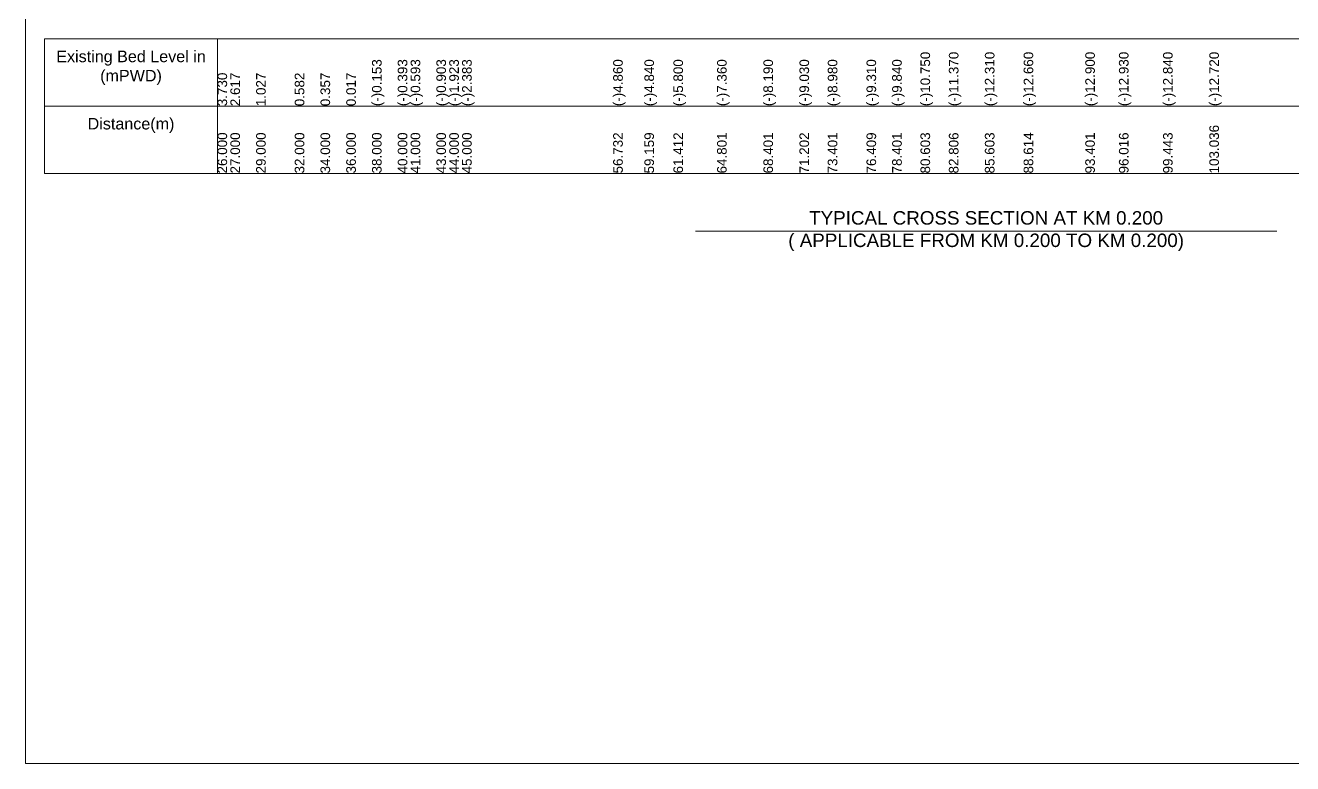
# Model space of a CAD drawing. Header units: inches. Extents: x 89000 to 845017, y -7071 to 0.
# Drawn here: x 175000 to 181595, y -7071 to -3229 of the extents above; entities that cross this region are included whole.
import ezdxf

# ---------------------------------------------------------------- set-up
doc = ezdxf.new("R2010")
doc.units = ezdxf.units.IN
doc.header["$LTSCALE"] = 7
doc.header["$MEASUREMENT"] = 0
for name, color, linetype, lineweight in [('Cross section Data Border', 7, 'Continuous', 9), ('Cross Section Labels', 7, 'Continuous', 9), ('Long Section Labels', 7, 'Continuous', 9)]:
    doc.layers.add(name, color=color, linetype=linetype, lineweight=lineweight)
doc.styles.get("Standard").update_dxf_attribs({"font": 'arial.ttf'})

msp = doc.modelspace()

# ---------------------------------------------------------------- linework, layer by layer
at = {"layer": 'Cross section Data Border'}
msp.add_lwpolyline([(175100, -3300), (182055.85042, -3300), (182055.85042, -4000), (175100, -4000)], close=True, dxfattribs=at)
for points in [[(176000, -3300), (176000, -4000)], [(175100, -3650), (182055.85042, -3650)]]:
    msp.add_lwpolyline(points, dxfattribs=at)
at = {"layer": 'Cross Section Labels'}
msp.add_lwpolyline([(175000, 0), (185000, 0), (185000, -7071), (175000, -7071)], close=True, dxfattribs=at)
msp.add_lwpolyline([(178488, -4300), (180000, -4300), (181512, -4300)], dxfattribs=at)

# ---------------------------------------------------------------- texts
at = {"layer": 'Cross section Data Border', "char_height": 60, "width": 800, "attachment_point": 5}
for s, insert in [('Existing Bed Level in (mPWD)', (175550, -3450)), ('Distance(m)', (175550, -3750))]:
    msp.add_mtext(s, dxfattribs=dict(at, insert=insert))
at = {"layer": 'Cross Section Labels', "insert": (180000, -4300), "char_height": 70, "attachment_point": 5}
msp.add_mtext('TYPICAL CROSS SECTION AT KM 0.200^J( APPLICABLE FROM KM 0.200 TO KM 0.200)', dxfattribs=at)
at = {"layer": 'Long Section Labels', "char_height": 50, "attachment_point": 1, "rotation": 90}
for s, insert in [('(-)0.153', (176803.9937, -3650)), ('(-)0.393', (176937.99351, -3650)), ('(-)0.593', (177004.99082, -3650)), ('(-)0.903', (177138.99064, -3650)), ('(-)1.923', (177205.98795, -3650)), ('(-)2.383', (177272.99045, -3650)), ('(-)4.860', (178059.08463, -3650)), ('(-)4.840', (178221.68177, -3650)), ('(-)5.800', (178372.57828, -3650)), ('(-)7.360', (178599.69521, -3650)), ('(-)8.190', (178840.89926, -3650)), ('(-)9.030', (179028.5285, -3650)), ('(-)8.980', (179175.89877, -3650)), ('(-)9.310', (179377.44356, -3650)), ('(-)9.840', (179510.89834, -3650)), ('(-)10.750', (179658.40509, -3650)), ('(-)11.370', (179806.03562, -3650)), ('(-)12.310', (179993.39849, -3650)), ('(-)12.660', (180195.16733, -3650)), ('(-)12.900', (180515.89733, -3650)), ('(-)12.930', (180691.075, -3650)), ('(-)12.840', (180920.68375, -3650)), ('(-)12.720', (181161.42489, -3650)), ('3.730', (176000, -3650)), ('2.617', (176066.99731, -3650)), ('1.027', (176200.99713, -3650)), ('0.582', (176401.99425, -3650)), ('0.357', (176535.99407, -3650)), ('0.017', (176669.99388, -3650)), ('103.036', (181161.42489, -4000)), ('26.000', (176000, -4000)), ('27.000', (176066.99731, -4000)), ('29.000', (176200.99713, -4000)), ('32.000', (176401.99425, -4000)), ('34.000', (176535.99407, -4000)), ('36.000', (176669.99388, -4000)), ('38.000', (176803.9937, -4000)), ('40.000', (176937.99351, -4000)), ('41.000', (177004.99082, -4000)), ('43.000', (177138.99064, -4000)), ('44.000', (177205.98795, -4000)), ('45.000', (177272.99045, -4000)), ('56.732', (178059.08463, -4000)), ('59.159', (178221.68177, -4000)), ('61.412', (178372.57828, -4000)), ('64.801', (178599.69521, -4000)), ('64.801', (178599.69521, -4000)), ('68.401', (178840.89926, -4000)), ('68.401', (178840.89926, -4000)), ('71.202', (179028.5285, -4000)), ('73.401', (179175.89877, -4000)), ('76.409', (179377.44356, -4000)), ('78.401', (179510.89834, -4000)), ('80.603', (179658.40509, -4000)), ('82.806', (179806.03562, -4000)), ('85.603', (179993.39849, -4000)), ('88.614', (180195.16733, -4000)), ('93.401', (180515.89733, -4000)), ('96.016', (180691.075, -4000)), ('99.443', (180920.68375, -4000))]:
    msp.add_mtext(s, dxfattribs=dict(at, insert=insert))

doc.saveas('drawing.dxf')
